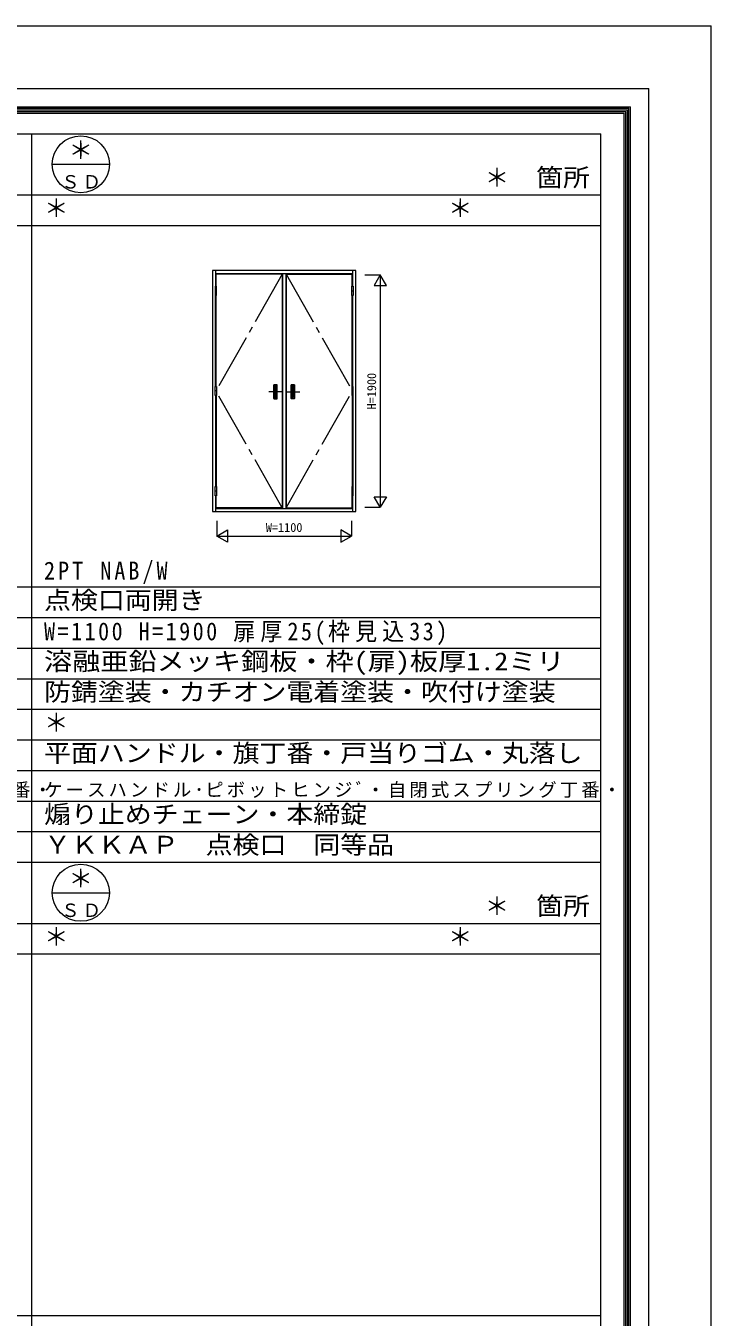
# Model space of a CAD drawing. Units: millimetres, scale not verified. Extents: x -14850 to 14850, y -10500 to 10500.
# Drawn here: x 9251 to 14850, y -56 to 10500 of the extents above; entities that cross this region are included whole.
import ezdxf
from ezdxf.enums import TextEntityAlignment as Align

# ---------------------------------------------------------------- set-up
doc = ezdxf.new("R2010")
doc.units = ezdxf.units.MM
doc.header["$LTSCALE"] = 50
doc.linetypes.add('CHAIN2', pattern=[12, 9, -1, 1, -1])
doc.layers.add('0-0_0', color=7, linetype='Continuous')
for name, color, linetype, lineweight in [('0-1_USER1', 7, 'Continuous', 9), ('0-2_YKK_ZWAK', 2, 'Continuous', 9), ('0-3_YKK_11', 4, 'Continuous', 9), ('0-4_YKK_12', 3, 'Continuous', 9)]:
    doc.layers.add(name, color=color, linetype=linetype, lineweight=lineweight)
doc.styles.add('ＭＳ ゴシック', font='')
doc.styles.get('ＭＳ ゴシック').set_extended_font_data('MS Gothic')

msp = doc.modelspace()

# ---------------------------------------------------------------- linework, layer by layer
at = {"layer": '0-1_USER1'}
for p, q in [((-14850, 10500), (14850, 10500)), ((14850, -10500), (14850, 10500)), ((-14340.23, 9987.41), (14340.79, 9987.41)), ((14340.79, -9999.25), (14340.79, 9987.41)), ((-14190.23, 9837.97), (14190.23, 9837.97)), ((-14177.82, 9825.57), (14177.82, 9825.57)), ((14177.82, -9837.41), (14177.82, 9825.57)), ((14190.23, -9849.81), (14190.23, 9837.97)), ((-14164.85, 9812.59), (14165.42, 9812.59)), ((-14152.44, 9799.62), (14152.45, 9799.62)), ((-14140.04, 9787.22), (14140.04, 9787.22)), ((14140.04, -9799.06), (14140.04, 9787.22)), ((14152.45, -9812.03), (14152.45, 9799.62)), ((14165.42, -9825), (14165.42, 9812.59)), ((-13949.96, 9617.94), (13950.04, 9617.94)), ((9300.04, -8247.06), (9300.04, 9617.94)), ((13950.04, -8247.06), (13950.04, 9617.94)), ((9466.7, 9367.94), (9933.37, 9367.94)), ((-13949.96, 9117.94), (13950.04, 9117.94)), ((-13949.96, 8867.94), (13950.04, 8867.94)), ((-13949.96, 5912.94), (13950.04, 5912.94)), ((-13949.96, 5662.94), (13950.04, 5662.94)), ((-13949.96, 5412.94), (13950.04, 5412.94)), ((-13949.96, 5162.94), (13950.04, 5162.94)), ((-13949.96, 4912.94), (13950.04, 4912.94)), ((-13949.96, 4662.94), (13950.04, 4662.94)), ((-13949.96, 4412.94), (13950.04, 4412.94)), ((-13949.96, 4162.94), (13950.04, 4162.94)), ((-13949.96, 3912.94), (13950.04, 3912.94)), ((-13949.96, 3662.94), (13950.04, 3662.94)), ((9466.7, 3412.94), (9933.37, 3412.94)), ((-13949.96, 3162.94), (13950.04, 3162.94)), ((-13949.96, 2912.94), (13950.04, 2912.94)), ((-13949.96, -42.06), (13950.04, -42.06))]:
    msp.add_line(p, q, dxfattribs=at)
for centre in [(9700.04, 9367.94), (9700.04, 3412.94)]:
    msp.add_circle(centre, 233.33, dxfattribs=at)
at = {"layer": '0-2_YKK_ZWAK'}
for p, q in [((12146.79, 8463.94), (12146.79, 6563.94)), ((11911.8, 6453.94), (11911.8, 6328.94)), ((10898.4, 6378.93), (10898.4, 6278.94)), ((11911.8, 6328.94), (11825.19, 6378.93)), ((11825.19, 6378.93), (11825.19, 6278.94)), ((10811.8, 6328.94), (11911.8, 6328.94)), ((10898.4, 6278.94), (10811.8, 6328.94)), ((11825.19, 6278.94), (11911.8, 6328.94))]:
    msp.add_line(p, q, dxfattribs=at)
for points in [[(12021.8, 8463.94), (12146.79, 8463.94), (12096.8, 8377.33)], [(12096.8, 8377.33), (12196.8, 8377.33), (12146.79, 8463.94)], [(12021.8, 6563.94), (12146.79, 6563.94), (12096.8, 6650.54)], [(12096.8, 6650.54), (12196.8, 6650.54), (12146.79, 6563.94)], [(10811.8, 6453.94), (10811.8, 6328.94), (10898.4, 6378.93)]]:
    msp.add_lwpolyline(points, dxfattribs=at)
at = {"layer": '0-3_YKK_11'}
for p, q in [((10776.8, 8498.94), (10776.8, 6528.94)), ((11946.8, 8498.94), (10776.8, 8498.94)), ((10801.8, 8498.94), (10801.8, 8370.94)), ((11921.8, 8473.94), (10801.8, 8473.94)), ((11345.3, 8470.94), (10805.8, 8470.94)), ((10805.8, 8370.94), (10805.8, 8470.94)), ((11345.3, 8470.94), (11345.3, 6558.94)), ((11349.3, 8473.94), (11349.3, 6553.94)), ((11374.3, 8473.94), (11374.3, 6553.94)), ((11378.3, 8470.94), (11378.3, 6558.94)), ((11378.3, 8470.94), (11917.8, 8470.94)), ((11917.8, 8370.94), (11917.8, 8470.94)), ((11921.8, 8370.94), (11921.8, 8498.94)), ((11946.8, 6528.94), (11946.8, 8498.94)), ((10801.8, 7552.94), (10801.8, 8294.94)), ((10805.8, 7552.94), (10805.8, 8294.94)), ((11917.8, 7552.94), (11917.8, 8294.94)), ((11921.8, 7552.94), (11921.8, 8294.94)), ((10801.8, 7476.94), (10801.8, 6734.94)), ((10805.8, 7476.94), (10805.8, 6734.94)), ((11917.8, 7476.94), (11917.8, 6734.94)), ((11921.8, 7476.94), (11921.8, 6734.94)), ((10801.8, 6658.94), (10801.8, 6528.94)), ((10805.8, 6558.94), (10805.8, 6658.94)), ((11917.8, 6558.94), (11917.8, 6658.94)), ((11921.8, 6528.94), (11921.8, 6658.94)), ((10801.8, 6553.94), (11921.8, 6553.94)), ((11345.3, 6558.94), (10805.8, 6558.94)), ((11378.3, 6558.94), (11917.8, 6558.94)), ((10776.8, 6528.94), (11946.8, 6528.94))]:
    msp.add_line(p, q, dxfattribs=at)
at = {"layer": '0-3_YKK_11', "linetype": 'CHAIN2'}
for p, q in [((11345.3, 8470.94), (10805.8, 7514.94)), ((11378.3, 8470.94), (11917.8, 7514.94)), ((11345.3, 6558.94), (10805.8, 7514.94)), ((11378.3, 6558.94), (11917.8, 7514.94))]:
    msp.add_line(p, q, dxfattribs=at)
at = {"layer": '0-4_YKK_12'}
for p, q in [((10808.79, 8332.93), (10798.8, 8332.93)), ((11914.79, 8332.93), (11924.79, 8332.93)), ((10808.79, 7514.94), (10798.8, 7514.94)), ((11276.79, 7564.44), (11276.79, 7453.44)), ((11278.3, 7453.94), (11278.3, 7563.94)), ((11301.79, 7566.44), (11278.79, 7566.44)), ((11279.29, 7564.93), (11301.29, 7564.93)), ((11282.3, 7551.94), (11298.3, 7551.94)), ((11282.3, 7551.94), (11282.3, 7491.94)), ((11298.3, 7551.94), (11298.3, 7491.94)), ((11302.3, 7453.94), (11302.3, 7563.94)), ((11303.79, 7453.44), (11303.79, 7564.44)), ((11419.79, 7453.44), (11419.79, 7564.44)), ((11421.3, 7453.94), (11421.3, 7563.94)), ((11421.79, 7566.44), (11444.8, 7566.44)), ((11444.29, 7564.93), (11422.3, 7564.93)), ((11441.3, 7551.94), (11425.3, 7551.94)), ((11425.3, 7551.94), (11425.3, 7491.94)), ((11441.3, 7551.94), (11441.3, 7491.94)), ((11445.3, 7453.94), (11445.3, 7563.94)), ((11446.8, 7564.44), (11446.8, 7453.44)), ((11914.79, 7514.94), (11924.79, 7514.94)), ((11278.79, 7451.44), (11301.79, 7451.44)), ((11279.29, 7452.94), (11301.29, 7452.94)), ((11293.79, 7480.94), (11286.8, 7480.94)), ((11293.79, 7479.94), (11286.8, 7479.94)), ((11286.8, 7470.94), (11293.79, 7470.94)), ((11286.8, 7469.94), (11293.79, 7469.94)), ((11444.8, 7451.44), (11421.79, 7451.44)), ((11444.29, 7452.94), (11422.3, 7452.94)), ((11429.79, 7480.94), (11436.8, 7480.94)), ((11429.79, 7479.94), (11436.8, 7479.94)), ((11436.8, 7470.94), (11429.79, 7470.94)), ((11436.8, 7469.94), (11429.79, 7469.94)), ((10808.79, 6696.93), (10798.8, 6696.93)), ((11914.79, 6696.93), (11924.79, 6696.93))]:
    msp.add_line(p, q, dxfattribs=at)
at = {"layer": '0-4_YKK_12', "linetype": 'CHAIN2'}
for p, q in [((11343.3, 7508.94), (11237.3, 7508.94)), ((11290.3, 7455.94), (11290.3, 7561.94)), ((11378.3, 7508.94), (11488.51, 7508.94)), ((11433.3, 7455.94), (11433.3, 7561.94))]:
    msp.add_line(p, q, dxfattribs=at)
at = {"layer": '0-4_YKK_12'}
for points in [[(10798.8, 8370.94), (10798.8, 8294.94), (10808.79, 8294.94), (10808.79, 8370.94)], [(11924.79, 8370.94), (11924.79, 8294.94), (11914.79, 8294.94), (11914.79, 8370.94)], [(10798.8, 7476.94), (10798.8, 7552.94), (10808.79, 7552.94), (10808.79, 7476.94)], [(11924.79, 7476.94), (11924.79, 7552.94), (11914.79, 7552.94), (11914.79, 7476.94)], [(10798.8, 6658.94), (10798.8, 6734.94), (10808.79, 6734.94), (10808.79, 6658.94)], [(11924.79, 6658.94), (11924.79, 6734.94), (11914.79, 6734.94), (11914.79, 6658.94)]]:
    msp.add_lwpolyline(points, close=True, dxfattribs=at)
for centre in [(11290.3, 7465.69), (11433.3, 7465.69)]:
    msp.add_circle(centre, 1.75, dxfattribs=at)
for centre, radius, start, end in [((11278.79, 7564.44), 2, 90, 180), ((11279.29, 7563.94), 1, 90, 180), ((11301.29, 7563.94), 1, 0, 90), ((11301.79, 7564.44), 2, 0, 90), ((11421.79, 7564.44), 2, 90, 180), ((11422.3, 7563.94), 1, 90, 180), ((11444.29, 7563.94), 1, 0, 90), ((11444.8, 7564.44), 2, 0, 90), ((11278.79, 7453.44), 2, 180, 270), ((11279.29, 7453.94), 1, 180, 270), ((11286.8, 7475.44), 5.5, 90, 270), ((11290.3, 7491.94), 8, 180, 0), ((11286.8, 7475.44), 4.5, 90, 270), ((11293.79, 7475.44), 5.5, 270, 90), ((11293.79, 7475.44), 4.5, 270, 90), ((11301.29, 7453.94), 1, 270, 0), ((11301.79, 7453.44), 2, 270, 0), ((11421.79, 7453.44), 2, 180, 270), ((11422.3, 7453.94), 1, 180, 270), ((11429.79, 7475.44), 5.5, 90, 270), ((11429.79, 7475.44), 4.5, 90, 270), ((11433.3, 7491.94), 8, 180, 0), ((11436.8, 7475.44), 5.5, 270, 90), ((11436.8, 7475.44), 4.5, 270, 90), ((11444.29, 7453.94), 1, 270, 0), ((11444.8, 7453.44), 2, 270, 0)]:
    msp.add_arc(centre, radius, start, end, dxfattribs=at)

# ---------------------------------------------------------------- texts
at = {"layer": '0-0_0', "style": 'ＭＳ ゴシック'}
for p in [(9600.04, 9367.94), (13000.04, 9142.94), (9400.04, 8892.94), (12700.04, 8892.94), (9400.04, 4687.94), (9600.04, 3412.94), (13000.04, 3187.94), (9400.04, 2937.94), (12700.04, 2937.94)]:
    msp.add_text('＊', height=146.6, dxfattribs=at).set_placement(p, align=Align.BOTTOM_LEFT)
for s, width, p in [('点検口両開き', 1.1, (9400.04, 5687.94)), ('溶融亜鉛メッキ鋼板・枠(扉)板厚1.2ミリ', 1.15, (9400.04, 5187.94)), ('防錆塗装・カチオン電着塗装・吹付け塗装', 1.1, (9400.04, 4937.94)), ('平面ハンドル・旗丁番・戸当りゴム・丸落し', 1.1, (9400.04, 4437.94)), ('煽り止めチェーン・本締錠', 1.1, (9400.04, 3937.94)), ('ＹＫＫＡＰ\u3000点検口\u3000同等品', 1.1, (9400.04, 3687.94))]:
    msp.add_text(s, height=146.6, dxfattribs=dict(at, width=width)).set_placement(p, align=Align.BOTTOM_LEFT)
at = {"layer": '0-0_0', "attachment_point": 7, "style": 'ＭＳ ゴシック'}
for s, insert, char_height in [('\\T1.28;\\W0.9;2PT\\~NAB/W', (9400.04, 5937.94), 146.6), ('\\T1.23;\\W0.9;W=1100\\~H=1900\\~扉厚25(枠見込33)', (9400.04, 5437.94), 146.6), ('\\T1.17;ケースハンドル･ピボットヒンジﾞ・自閉式スプリング丁番・', (4750.04, 4187.94), 110), ('\\T1.17;ケースハンドル･ピボットヒンジﾞ・自閉式スプリング丁番・', (9400.04, 4187.94), 110)]:
    msp.add_mtext(s, dxfattribs=dict(at, insert=insert, char_height=char_height))
at = {"layer": '0-1_USER1', "style": 'ＭＳ ゴシック', "width": 1.1}
for p in [(13420.04, 9142.94), (13420.04, 3187.94)]:
    msp.add_text('箇所', height=146.6, dxfattribs=at).set_placement(p, align=Align.BOTTOM_LEFT)
at = {"layer": '0-1_USER1', "char_height": 110, "attachment_point": 7, "style": 'ＭＳ ゴシック'}
for insert in [(9540.04, 9167.94), (9540.04, 3212.94)]:
    msp.add_mtext('\\T1.17;ＳＤ', dxfattribs=dict(at, insert=insert))
at = {"layer": '0-2_YKK_ZWAK', "color": 4, "style": 'ＭＳ ゴシック'}
msp.add_text('H=1900', height=73.31, rotation=90, dxfattribs=at).set_placement((12134.79, 7363.94), align=Align.BOTTOM_LEFT)
msp.add_text('W=1100', height=73.31, dxfattribs=at).set_placement((11211.79, 6340.94), align=Align.BOTTOM_LEFT)

doc.saveas('drawing.dxf')
